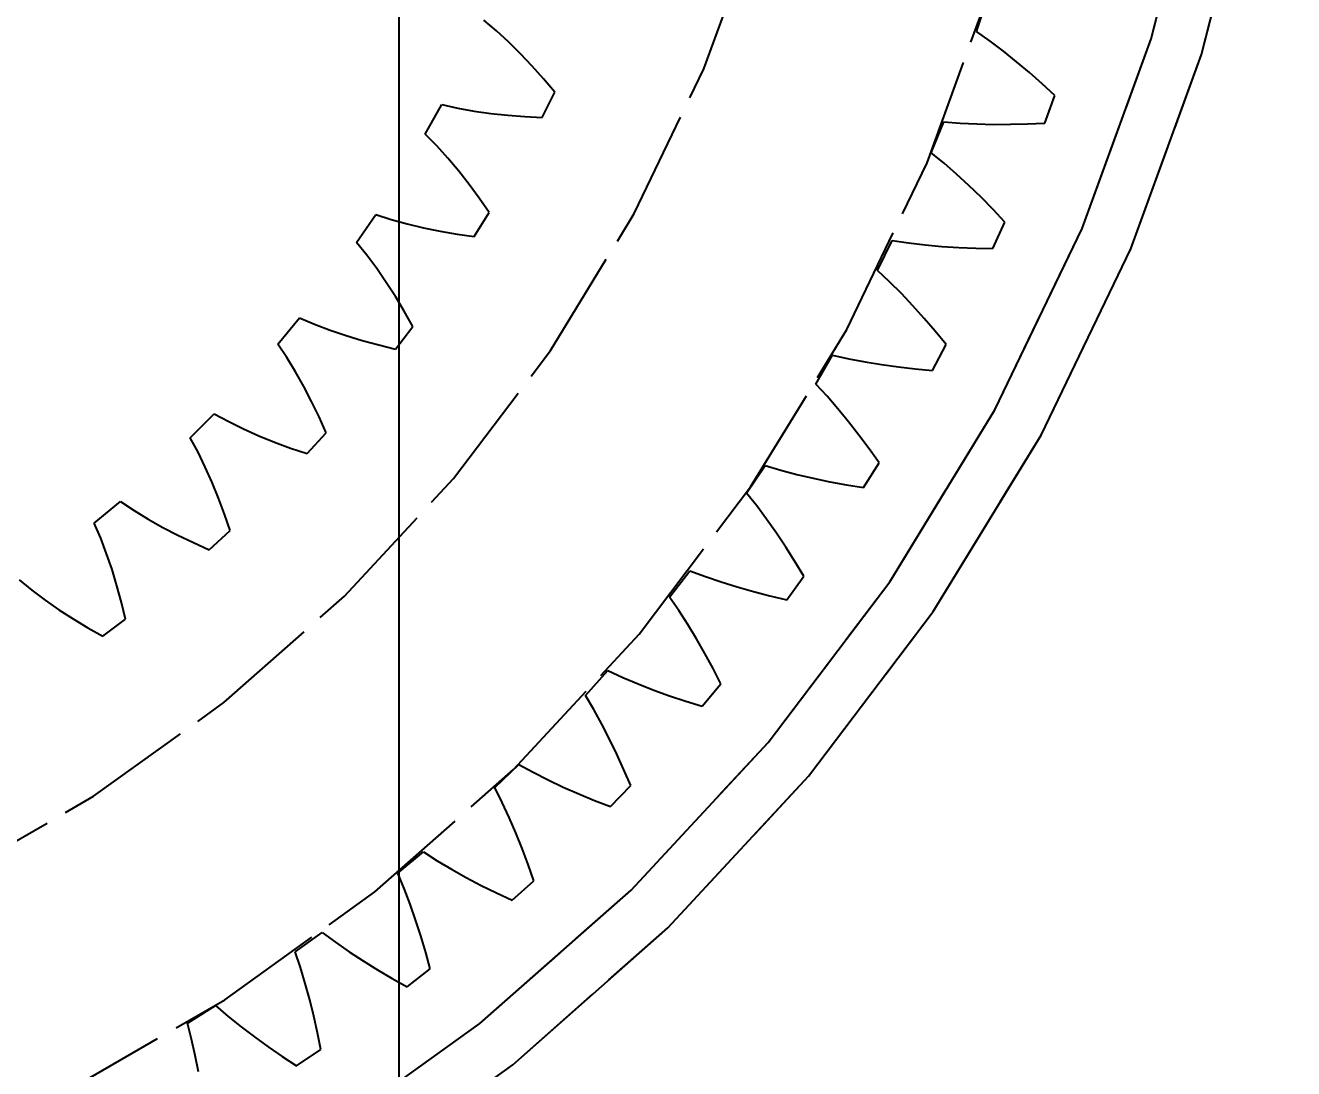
# Model space of a CAD drawing. Header units: millimetres. Extents: x -31 to 125, y -47 to 96.
# Drawn here: x 9.57 to 24.62, y -19.3 to -6.91 of the extents above; entities that cross this region are included whole.
import ezdxf

# ---------------------------------------------------------------- set-up
doc = ezdxf.new("R2010")
doc.units = ezdxf.units.MM
doc.linetypes.add('DASHED', pattern=[1.524, 1.27, -0.254])
for name, color, linetype in [('DIMS', 3, 'CONTINUOUS'), ('HIDDEN', 8, 'DASHED'), ('VISIBLE', 7, 'CONTINUOUS')]:
    doc.layers.add(name, color=color, linetype=linetype)
doc.styles.add('OpenSansCondensed-Light', font='OpenSansCondensed-Light.ttf')
doc.dimstyles.new('EZDXF', dxfattribs={"dimtxt": 0.25, "dimasz": 0.175, "dimexe": 0.375, "dimexo": 0.125, "dimgap": 0.1, "dimtad": 1, "dimlfac": 100, "dimzin": 12, "dimdsep": 46, "dimtxsty": 'OpenSansCondensed-Light', "dimblk": 'ARCHTICK', "dimcen": 2.5, "dimazin": 3, "dimtfac": 0.5, "dimtmove": 2, "dimatfit": 3})

# ---------------------------------------------------------------- blocks, each defined once
blk = doc.blocks.new('_ARCHTICK')
at = {"color": 0, "linetype": 'BYBLOCK', "const_width": 0.15}
blk.add_lwpolyline([(-0.5, -0.5), (0.5, 0.5)], dxfattribs=at)

msp = doc.modelspace()

# ---------------------------------------------------------------- linework, layer by layer
at = {"layer": 'HIDDEN'}
for points in [[(-6.09106, -18.12911), (-4.25571, -18.6455), (-2.37807, -18.97657), (-0.4768, -19.11906), (1.42921, -19.07152), (3.32102, -18.83445), (5.17982, -18.41019), (6.98715, -17.80296), (8.72503, -17.0188), (10.3762, -16.0655), (11.92424, -14.95253), (13.35378, -13.69095), (14.6506, -12.29331), (15.80182, -10.7735), (16.79599, -9.14661), (17.62323, -7.42882), (18.27533, -5.63719), (18.7458, -3.78954), (19.02996, -1.90424), (19.125, 0)], [(-6.09106, -18.12911), (-4.25571, -18.6455), (-2.37807, -18.97657), (-0.4768, -19.11906), (1.42921, -19.07152), (3.32102, -18.83445), (5.17982, -18.41019), (6.98715, -17.80296), (8.72503, -17.0188), (10.3762, -16.0655), (11.92424, -14.95253), (13.35378, -13.69095), (14.6506, -12.29331), (15.80182, -10.7735), (16.79599, -9.14661), (17.62323, -7.42882), (18.27533, -5.63719), (18.7458, -3.78954), (19.02996, -1.90424), (19.125, 0)], [(10.03663, -19.57718), (11.93602, -18.48057), (13.71678, -17.20029), (15.36121, -15.74907), (16.85298, -14.14133), (18.17725, -12.39304), (19.32087, -10.52159), (20.27248, -8.54557), (21.0226, -6.48461), (21.56379, -4.35922), (21.89068, -2.19049), (22, 0)], [(10.03663, -19.57718), (11.93602, -18.48057), (13.71678, -17.20029), (15.36121, -15.74907), (16.85298, -14.14133), (18.17725, -12.39304), (19.32087, -10.52159), (20.27248, -8.54557), (21.0226, -6.48461), (21.56379, -4.35922), (21.89068, -2.19049), (22, 0)], [(13.02111, -20.16062), (14.96376, -18.76396), (16.75768, -17.1808), (18.38507, -15.4269), (19.82973, -13.51968), (21.07732, -11.4781), (22.11543, -9.32244), (22.93375, -7.07412), (23.52414, -4.75551), (23.88074, -2.38963), (24, 0)], [(13.3602, -20.68564), (15.35344, -19.2526), (17.19408, -17.62822), (18.86384, -15.82864), (20.34613, -13.87176), (21.62621, -11.777), (22.69135, -9.56521), (23.53098, -7.25835), (24.13675, -4.87935), (24.50263, -2.45186), (24.625, 0)], [(20.86125, -6.98628), (20.98354, -6.60992)], [(20.86125, -6.98628), (20.98354, -6.60992)], [(15.15976, -6.97527), (15.01123, -6.84931)], [(15.15976, -6.97527), (15.01123, -6.84931)], [(15.30465, -7.10867), (15.15976, -6.97527)], [(15.30465, -7.10867), (15.15976, -6.97527)], [(21.02086, -7.09992), (20.86125, -6.98628)], [(21.02086, -7.09992), (20.86125, -6.98628)], [(15.44615, -7.24883), (15.30465, -7.10867)], [(15.44615, -7.24883), (15.30465, -7.10867)], [(21.17839, -7.21918), (21.02086, -7.09992)], [(21.17839, -7.21918), (21.02086, -7.09992)], [(21.33392, -7.34372), (21.17839, -7.21918)], [(21.33392, -7.34372), (21.17839, -7.21918)], [(15.58438, -7.39524), (15.44615, -7.24883)], [(15.58438, -7.39524), (15.44615, -7.24883)], [(21.48751, -7.47324), (21.33392, -7.34372)], [(21.48751, -7.47324), (21.33392, -7.34372)], [(15.71945, -7.54753), (15.58438, -7.39524)], [(15.71945, -7.54753), (15.58438, -7.39524)], [(21.63919, -7.60753), (21.48751, -7.47324)], [(21.63919, -7.60753), (21.48751, -7.47324)], [(15.85142, -7.7054), (15.71945, -7.54753)], [(15.85142, -7.7054), (15.71945, -7.54753)], [(21.78897, -7.74637), (21.63919, -7.60753)], [(21.78897, -7.74637), (21.63919, -7.60753)], [(15.70166, -8.00616), (15.85142, -7.7054)], [(15.70166, -8.00616), (15.85142, -7.7054)], [(21.67059, -8.07161), (21.78897, -7.74637)], [(21.67059, -8.07161), (21.78897, -7.74637)], [(14.31522, -8.20515), (14.51215, -7.85159)], [(14.31522, -8.20515), (14.51215, -7.85159)], [(14.51215, -7.85159), (14.70218, -7.89421)], [(14.51215, -7.85159), (14.70218, -7.89421)], [(14.70218, -7.89421), (14.89596, -7.92944)], [(14.70218, -7.89421), (14.89596, -7.92944)], [(14.89596, -7.92944), (15.09307, -7.9579)], [(14.89596, -7.92944), (15.09307, -7.9579)], [(15.09307, -7.9579), (15.29322, -7.97998)], [(15.09307, -7.9579), (15.29322, -7.97998)], [(15.29322, -7.97998), (15.49615, -7.99599)], [(15.29322, -7.97998), (15.49615, -7.99599)], [(15.49615, -7.99599), (15.70166, -8.00616)], [(15.49615, -7.99599), (15.70166, -8.00616)], [(20.3231, -8.42447), (20.47134, -8.05755)], [(20.3231, -8.42447), (20.47134, -8.05755)], [(20.47134, -8.05755), (20.66665, -8.07309)], [(20.47134, -8.05755), (20.66665, -8.07309)], [(20.66665, -8.07309), (20.86399, -8.08299)], [(20.66665, -8.07309), (20.86399, -8.08299)], [(20.86399, -8.08299), (21.06318, -8.08756)], [(20.86399, -8.08299), (21.06318, -8.08756)], [(21.06318, -8.08756), (21.2641, -8.08707)], [(21.06318, -8.08756), (21.2641, -8.08707)], [(21.2641, -8.08707), (21.4666, -8.0817)], [(21.2641, -8.08707), (21.4666, -8.0817)], [(21.4666, -8.0817), (21.67059, -8.07161)], [(21.4666, -8.0817), (21.67059, -8.07161)], [(14.45149, -8.34428), (14.31522, -8.20515)], [(14.45149, -8.34428), (14.31522, -8.20515)], [(14.58346, -8.49049), (14.45149, -8.34428)], [(14.58346, -8.49049), (14.45149, -8.34428)], [(20.47438, -8.54896), (20.3231, -8.42447)], [(20.47438, -8.54896), (20.3231, -8.42447)], [(14.71142, -8.6431), (14.58346, -8.49049)], [(14.71142, -8.6431), (14.58346, -8.49049)], [(20.62321, -8.67893), (20.47438, -8.54896)], [(20.62321, -8.67893), (20.47438, -8.54896)], [(14.83555, -8.80164), (14.71142, -8.6431)], [(14.83555, -8.80164), (14.71142, -8.6431)], [(20.76968, -8.81401), (20.62321, -8.67893)], [(20.76968, -8.81401), (20.62321, -8.67893)], [(14.956, -8.96574), (14.83555, -8.80164)], [(14.956, -8.96574), (14.83555, -8.80164)], [(20.91386, -8.95393), (20.76968, -8.81401)], [(20.91386, -8.95393), (20.76968, -8.81401)], [(15.07283, -9.13511), (14.956, -8.96574)], [(15.07283, -9.13511), (14.956, -8.96574)], [(21.0558, -9.09847), (20.91386, -8.95393)], [(21.0558, -9.09847), (20.91386, -8.95393)], [(13.49708, -9.49099), (13.72579, -9.15711)], [(13.49708, -9.49099), (13.72579, -9.15711)], [(13.72579, -9.15711), (13.91108, -9.21708)], [(13.72579, -9.15711), (13.91108, -9.21708)], [(14.89596, -9.42078), (15.07283, -9.13511)], [(14.89596, -9.42078), (15.07283, -9.13511)], [(21.19554, -9.24743), (21.0558, -9.09847)], [(21.19554, -9.24743), (21.0558, -9.09847)], [(13.91108, -9.21708), (14.10078, -9.27004)], [(13.91108, -9.21708), (14.10078, -9.27004)], [(14.10078, -9.27004), (14.29443, -9.31656)], [(14.10078, -9.27004), (14.29443, -9.31656)], [(14.29443, -9.31656), (14.49168, -9.35702)], [(14.29443, -9.31656), (14.49168, -9.35702)], [(21.05476, -9.56362), (21.19554, -9.24743)], [(21.05476, -9.56362), (21.19554, -9.24743)], [(14.49168, -9.35702), (14.69226, -9.39169)], [(14.49168, -9.35702), (14.69226, -9.39169)], [(14.69226, -9.39169), (14.89596, -9.42078)], [(14.69226, -9.39169), (14.89596, -9.42078)], [(19.68593, -9.82161), (19.85941, -9.46594)], [(19.68593, -9.82161), (19.85941, -9.46594)], [(19.85941, -9.46594), (20.05315, -9.49506)], [(19.85941, -9.46594), (20.05315, -9.49506)], [(13.61993, -9.6421), (13.49708, -9.49099)], [(13.61993, -9.6421), (13.49708, -9.49099)], [(20.05315, -9.49506), (20.24932, -9.5187)], [(20.05315, -9.49506), (20.24932, -9.5187)], [(20.24932, -9.5187), (20.44772, -9.53716)], [(20.24932, -9.5187), (20.44772, -9.53716)], [(20.44772, -9.53716), (20.64817, -9.55068)], [(20.44772, -9.53716), (20.64817, -9.55068)], [(20.64817, -9.55068), (20.85056, -9.55945)], [(20.64817, -9.55068), (20.85056, -9.55945)], [(20.85056, -9.55945), (21.05476, -9.56362)], [(20.85056, -9.55945), (21.05476, -9.56362)], [(13.73785, -9.79986), (13.61993, -9.6421)], [(13.73785, -9.79986), (13.61993, -9.6421)], [(13.85118, -9.96362), (13.73785, -9.79986)], [(13.85118, -9.96362), (13.73785, -9.79986)], [(19.82816, -9.95636), (19.68593, -9.82161)], [(19.82816, -9.95636), (19.68593, -9.82161)], [(13.96016, -10.13294), (13.85118, -9.96362)], [(13.96016, -10.13294), (13.85118, -9.96362)], [(19.96756, -10.09639), (19.82816, -9.95636)], [(19.96756, -10.09639), (19.82816, -9.95636)], [(14.06495, -10.30746), (13.96016, -10.13294)], [(14.06495, -10.30746), (13.96016, -10.13294)], [(20.10425, -10.24136), (19.96756, -10.09639)], [(20.10425, -10.24136), (19.96756, -10.09639)], [(12.56378, -10.69586), (12.82233, -10.3845)], [(12.56378, -10.69586), (12.82233, -10.3845)], [(12.82233, -10.3845), (13.00129, -10.46131)], [(12.82233, -10.3845), (13.00129, -10.46131)], [(14.16565, -10.48689), (14.06495, -10.30746)], [(14.16565, -10.48689), (14.06495, -10.30746)], [(20.23832, -10.391), (20.10425, -10.24136)], [(20.23832, -10.391), (20.10425, -10.24136)], [(13.00129, -10.46131), (13.18529, -10.53155)], [(13.00129, -10.46131), (13.18529, -10.53155)], [(13.18529, -10.53155), (13.37382, -10.59574)], [(13.18529, -10.53155), (13.37382, -10.59574)], [(13.96318, -10.75501), (14.16565, -10.48689)], [(13.96318, -10.75501), (14.16565, -10.48689)], [(20.36983, -10.54508), (20.23832, -10.391)], [(20.36983, -10.54508), (20.23832, -10.391)], [(13.37382, -10.59574), (13.5665, -10.65423)], [(13.37382, -10.59574), (13.5665, -10.65423)], [(13.5665, -10.65423), (13.76303, -10.70725)], [(13.5665, -10.65423), (13.76303, -10.70725)], [(20.49884, -10.70343), (20.36983, -10.54508)], [(20.49884, -10.70343), (20.36983, -10.54508)], [(12.67217, -10.85766), (12.56378, -10.69586)], [(12.67217, -10.85766), (12.56378, -10.69586)], [(13.76303, -10.70725), (13.96318, -10.75501)], [(13.76303, -10.70725), (13.96318, -10.75501)], [(18.95286, -11.17091), (19.15072, -10.8282)], [(18.95286, -11.17091), (19.15072, -10.8282)], [(19.15072, -10.8282), (19.34196, -10.87077)], [(19.15072, -10.8282), (19.34196, -10.87077)], [(20.33635, -11.00903), (20.49884, -10.70343)], [(20.33635, -11.00903), (20.49884, -10.70343)], [(12.77503, -11.02562), (12.67217, -10.85766)], [(12.77503, -11.02562), (12.67217, -10.85766)], [(19.34196, -10.87077), (19.536, -10.90803)], [(19.34196, -10.87077), (19.536, -10.90803)], [(19.536, -10.90803), (19.73263, -10.94028)], [(19.536, -10.90803), (19.73263, -10.94028)], [(19.73263, -10.94028), (19.93165, -10.96776)], [(19.73263, -10.94028), (19.93165, -10.96776)], [(19.93165, -10.96776), (20.13294, -10.99062)], [(19.93165, -10.96776), (20.13294, -10.99062)], [(20.13294, -10.99062), (20.33635, -11.00903)], [(20.13294, -10.99062), (20.33635, -11.00903)], [(12.87276, -11.19915), (12.77503, -11.02562)], [(12.87276, -11.19915), (12.77503, -11.02562)], [(12.96565, -11.3778), (12.87276, -11.19915)], [(12.96565, -11.3778), (12.87276, -11.19915)], [(19.08534, -11.31525), (18.95286, -11.17091)], [(19.08534, -11.31525), (18.95286, -11.17091)], [(13.05389, -11.56124), (12.96565, -11.3778)], [(13.05389, -11.56124), (12.96565, -11.3778)], [(19.21463, -11.46466), (19.08534, -11.31525)], [(19.21463, -11.46466), (19.08534, -11.31525)], [(11.5233, -11.80947), (11.80947, -11.5233)], [(11.5233, -11.80947), (11.80947, -11.5233)], [(11.80947, -11.5233), (11.98058, -11.61629)], [(11.80947, -11.5233), (11.98058, -11.61629)], [(13.13762, -11.7492), (13.05389, -11.56124)], [(13.13762, -11.7492), (13.05389, -11.56124)], [(19.34088, -11.61881), (19.21463, -11.46466)], [(19.34088, -11.61881), (19.21463, -11.46466)], [(11.98058, -11.61629), (12.15732, -11.70321)], [(11.98058, -11.61629), (12.15732, -11.70321)], [(12.15732, -11.70321), (12.33912, -11.78452)], [(12.15732, -11.70321), (12.33912, -11.78452)], [(19.46418, -11.77744), (19.34088, -11.61881)], [(19.46418, -11.77744), (19.34088, -11.61881)], [(11.61629, -11.98058), (11.5233, -11.80947)], [(11.61629, -11.98058), (11.5233, -11.80947)], [(12.33912, -11.78452), (12.52558, -11.86054)], [(12.33912, -11.78452), (12.52558, -11.86054)], [(12.52558, -11.86054), (12.71638, -11.93147)], [(12.52558, -11.86054), (12.71638, -11.93147)], [(12.91126, -11.99749), (13.13762, -11.7492)], [(12.91126, -11.99749), (13.13762, -11.7492)], [(19.58463, -11.94032), (19.46418, -11.77744)], [(19.58463, -11.94032), (19.46418, -11.77744)], [(11.70321, -12.15732), (11.61629, -11.98058)], [(11.70321, -12.15732), (11.61629, -11.98058)], [(12.71638, -11.93147), (12.91126, -11.99749)], [(12.71638, -11.93147), (12.91126, -11.99749)], [(19.70227, -12.10728), (19.58463, -11.94032)], [(19.70227, -12.10728), (19.58463, -11.94032)], [(11.78452, -12.33912), (11.70321, -12.15732)], [(11.78452, -12.33912), (11.70321, -12.15732)], [(18.12744, -12.46578), (18.34873, -12.13771)], [(18.12744, -12.46578), (18.34873, -12.13771)], [(18.34873, -12.13771), (18.53654, -12.19352)], [(18.34873, -12.13771), (18.53654, -12.19352)], [(18.53654, -12.19352), (18.72751, -12.24422)], [(18.53654, -12.19352), (18.72751, -12.24422)], [(19.51886, -12.4008), (19.70227, -12.10728)], [(19.51886, -12.4008), (19.70227, -12.10728)], [(11.86054, -12.52558), (11.78452, -12.33912)], [(11.86054, -12.52558), (11.78452, -12.33912)], [(18.72751, -12.24422), (18.9214, -12.29011)], [(18.72751, -12.24422), (18.9214, -12.29011)], [(18.9214, -12.29011), (19.11803, -12.3314)], [(18.9214, -12.29011), (19.11803, -12.3314)], [(19.11803, -12.3314), (19.31723, -12.36825)], [(19.11803, -12.3314), (19.31723, -12.36825)], [(18.24954, -12.61901), (18.12744, -12.46578)], [(18.24954, -12.61901), (18.12744, -12.46578)], [(19.31723, -12.36825), (19.51886, -12.4008)], [(19.31723, -12.36825), (19.51886, -12.4008)], [(10.3845, -12.82233), (10.69586, -12.56378)], [(10.3845, -12.82233), (10.69586, -12.56378)], [(10.69586, -12.56378), (10.85766, -12.67217)], [(10.69586, -12.56378), (10.85766, -12.67217)], [(11.93147, -12.71638), (11.86054, -12.52558)], [(11.93147, -12.71638), (11.86054, -12.52558)], [(18.36809, -12.77708), (18.24954, -12.61901)], [(18.36809, -12.77708), (18.24954, -12.61901)], [(10.85766, -12.67217), (11.02562, -12.77503)], [(10.85766, -12.67217), (11.02562, -12.77503)], [(11.02562, -12.77503), (11.19915, -12.87276)], [(11.02562, -12.77503), (11.19915, -12.87276)], [(11.99749, -12.91126), (11.93147, -12.71638)], [(11.99749, -12.91126), (11.93147, -12.71638)], [(18.48328, -12.93966), (18.36809, -12.77708)], [(18.48328, -12.93966), (18.36809, -12.77708)], [(10.46131, -13.00129), (10.3845, -12.82233)], [(10.46131, -13.00129), (10.3845, -12.82233)], [(11.19915, -12.87276), (11.3778, -12.96565)], [(11.19915, -12.87276), (11.3778, -12.96565)], [(11.7492, -13.13762), (11.99749, -12.91126)], [(11.7492, -13.13762), (11.99749, -12.91126)], [(18.59522, -13.1065), (18.48328, -12.93966)], [(18.59522, -13.1065), (18.48328, -12.93966)], [(10.53155, -13.18529), (10.46131, -13.00129)], [(10.53155, -13.18529), (10.46131, -13.00129)], [(11.3778, -12.96565), (11.56124, -13.05389)], [(11.3778, -12.96565), (11.56124, -13.05389)], [(11.56124, -13.05389), (11.7492, -13.13762)], [(11.56124, -13.05389), (11.7492, -13.13762)], [(10.59574, -13.37382), (10.53155, -13.18529)], [(10.59574, -13.37382), (10.53155, -13.18529)], [(18.704, -13.27739), (18.59522, -13.1065)], [(18.704, -13.27739), (18.59522, -13.1065)], [(10.65423, -13.5665), (10.59574, -13.37382)], [(10.65423, -13.5665), (10.59574, -13.37382)], [(17.21372, -13.69992), (17.45735, -13.38809)], [(17.21372, -13.69992), (17.45735, -13.38809)], [(17.45735, -13.38809), (17.64081, -13.45686)], [(17.45735, -13.38809), (17.64081, -13.45686)], [(18.80971, -13.45215), (18.704, -13.27739)], [(18.80971, -13.45215), (18.704, -13.27739)], [(9.49099, -13.49708), (9.6421, -13.61993)], [(9.49099, -13.49708), (9.6421, -13.61993)], [(17.64081, -13.45686), (17.82778, -13.52076)], [(17.64081, -13.45686), (17.82778, -13.52076)], [(17.82778, -13.52076), (18.018, -13.58007)], [(17.82778, -13.52076), (18.018, -13.58007)], [(18.60627, -13.73216), (18.80971, -13.45215)], [(18.60627, -13.73216), (18.80971, -13.45215)], [(9.6421, -13.61993), (9.79986, -13.73785)], [(9.6421, -13.61993), (9.79986, -13.73785)], [(10.70725, -13.76303), (10.65423, -13.5665)], [(10.70725, -13.76303), (10.65423, -13.5665)], [(17.32483, -13.86129), (17.21372, -13.69992)], [(17.32483, -13.86129), (17.21372, -13.69992)], [(18.018, -13.58007), (18.21126, -13.63497)], [(18.018, -13.58007), (18.21126, -13.63497)], [(18.21126, -13.63497), (18.40741, -13.68563)], [(18.21126, -13.63497), (18.40741, -13.68563)], [(18.40741, -13.68563), (18.60627, -13.73216)], [(18.40741, -13.68563), (18.60627, -13.73216)], [(9.79986, -13.73785), (9.96362, -13.85118)], [(9.79986, -13.73785), (9.96362, -13.85118)], [(9.96362, -13.85118), (10.13294, -13.96016)], [(9.96362, -13.85118), (10.13294, -13.96016)], [(10.75501, -13.96318), (10.70725, -13.76303)], [(10.75501, -13.96318), (10.70725, -13.76303)], [(10.13294, -13.96016), (10.30746, -14.06495)], [(10.13294, -13.96016), (10.30746, -14.06495)], [(10.48689, -14.16565), (10.75501, -13.96318)], [(10.48689, -14.16565), (10.75501, -13.96318)], [(17.43207, -14.02725), (17.32483, -13.86129)], [(17.43207, -14.02725), (17.32483, -13.86129)], [(10.30746, -14.06495), (10.48689, -14.16565)], [(10.30746, -14.06495), (10.48689, -14.16565)], [(17.53563, -14.19747), (17.43207, -14.02725)], [(17.53563, -14.19747), (17.43207, -14.02725)], [(17.63566, -14.37171), (17.53563, -14.19747)], [(17.63566, -14.37171), (17.53563, -14.19747)], [(17.73226, -14.54977), (17.63566, -14.37171)], [(17.73226, -14.54977), (17.63566, -14.37171)], [(16.21613, -14.86732), (16.48092, -14.57324)], [(16.21613, -14.86732), (16.48092, -14.57324)], [(16.48092, -14.57324), (16.65913, -14.65464)], [(16.48092, -14.57324), (16.65913, -14.65464)], [(17.82552, -14.73148), (17.73226, -14.54977)], [(17.82552, -14.73148), (17.73226, -14.54977)], [(16.65913, -14.65464), (16.84119, -14.73143)], [(16.65913, -14.65464), (16.84119, -14.73143)], [(16.84119, -14.73143), (17.02681, -14.80386)], [(16.84119, -14.73143), (17.02681, -14.80386)], [(17.60304, -14.99662), (17.82552, -14.73148)], [(17.60304, -14.99662), (17.82552, -14.73148)], [(16.31571, -15.03605), (16.21613, -14.86732)], [(16.31571, -15.03605), (16.21613, -14.86732)], [(17.02681, -14.80386), (17.21578, -14.87211)], [(17.02681, -14.80386), (17.21578, -14.87211)], [(17.21578, -14.87211), (17.4079, -14.93632)], [(17.21578, -14.87211), (17.4079, -14.93632)], [(16.41111, -15.20908), (16.31571, -15.03605)], [(16.41111, -15.20908), (16.31571, -15.03605)], [(17.4079, -14.93632), (17.60304, -14.99662)], [(17.4079, -14.93632), (17.60304, -14.99662)], [(16.50255, -15.38611), (16.41111, -15.20908)], [(16.50255, -15.38611), (16.41111, -15.20908)], [(16.59018, -15.56691), (16.50255, -15.38611)], [(16.59018, -15.56691), (16.50255, -15.38611)], [(16.67412, -15.75127), (16.59018, -15.56691)], [(16.67412, -15.75127), (16.59018, -15.56691)], [(15.13953, -15.96228), (15.4242, -15.68739)], [(15.13953, -15.96228), (15.4242, -15.68739)], [(15.4242, -15.68739), (15.5963, -15.78102)], [(15.4242, -15.68739), (15.5963, -15.78102)], [(15.5963, -15.78102), (15.77255, -15.87033)], [(15.5963, -15.78102), (15.77255, -15.87033)], [(16.75448, -15.93904), (16.67412, -15.75127)], [(16.75448, -15.93904), (16.67412, -15.75127)], [(15.77255, -15.87033), (15.95267, -15.95553)], [(15.77255, -15.87033), (15.95267, -15.95553)], [(15.95267, -15.95553), (16.13641, -16.03679)], [(15.95267, -15.95553), (16.13641, -16.03679)], [(16.51405, -16.18801), (16.75448, -15.93904)], [(16.51405, -16.18801), (16.75448, -15.93904)], [(15.22711, -16.13755), (15.13953, -15.96228)], [(15.22711, -16.13755), (15.13953, -15.96228)], [(16.13641, -16.03679), (16.32359, -16.11425)], [(16.13641, -16.03679), (16.32359, -16.11425)], [(15.3102, -16.31681), (15.22711, -16.13755)], [(15.3102, -16.31681), (15.22711, -16.13755)], [(16.32359, -16.11425), (16.51405, -16.18801)], [(16.32359, -16.11425), (16.51405, -16.18801)], [(15.38907, -16.49979), (15.3102, -16.31681)], [(15.38907, -16.49979), (15.3102, -16.31681)], [(15.46387, -16.68626), (15.38907, -16.49979)], [(15.46387, -16.68626), (15.38907, -16.49979)], [(15.53475, -16.87603), (15.46387, -16.68626)], [(15.53475, -16.87603), (15.46387, -16.68626)], [(13.98918, -16.97948), (14.29233, -16.72511)], [(13.98918, -16.97948), (14.29233, -16.72511)], [(14.29233, -16.72511), (14.45748, -16.83052)], [(14.29233, -16.72511), (14.45748, -16.83052)], [(14.45748, -16.83052), (14.62707, -16.9319)], [(14.45748, -16.83052), (14.62707, -16.9319)], [(14.06431, -17.16043), (13.98918, -16.97948)], [(14.06431, -17.16043), (13.98918, -16.97948)], [(14.62707, -16.9319), (14.80081, -17.02946)], [(14.62707, -16.9319), (14.80081, -17.02946)], [(15.60182, -17.06895), (15.53475, -16.87603)], [(15.60182, -17.06895), (15.53475, -16.87603)], [(14.13471, -17.34505), (14.06431, -17.16043)], [(14.13471, -17.34505), (14.06431, -17.16043)], [(14.80081, -17.02946), (14.97843, -17.12335)], [(14.80081, -17.02946), (14.97843, -17.12335)], [(14.97843, -17.12335), (15.15976, -17.21368)], [(14.97843, -17.12335), (15.15976, -17.21368)], [(15.34461, -17.30054), (15.60182, -17.06895)], [(15.34461, -17.30054), (15.60182, -17.06895)], [(15.15976, -17.21368), (15.34461, -17.30054)], [(15.15976, -17.21368), (15.34461, -17.30054)], [(14.20061, -17.53308), (14.13471, -17.34505)], [(14.20061, -17.53308), (14.13471, -17.34505)], [(14.26223, -17.72432), (14.20061, -17.53308)], [(14.26223, -17.72432), (14.20061, -17.53308)], [(12.77068, -17.91396), (13.09083, -17.68135)], [(12.77068, -17.91396), (13.09083, -17.68135)], [(13.09083, -17.68135), (13.24822, -17.79803)], [(13.09083, -17.68135), (13.24822, -17.79803)], [(14.3197, -17.91857), (14.26223, -17.72432)], [(14.3197, -17.91857), (14.26223, -17.72432)], [(12.833, -18.0997), (12.77068, -17.91396)], [(12.833, -18.0997), (12.77068, -17.91396)], [(13.24822, -17.79803), (13.41033, -17.91099)], [(13.24822, -17.79803), (13.41033, -17.91099)], [(13.41033, -17.91099), (13.57684, -18.02043)], [(13.41033, -17.91099), (13.57684, -18.02043)], [(14.37314, -18.11569), (14.3197, -17.91857)], [(14.37314, -18.11569), (14.3197, -17.91857)], [(13.57684, -18.02043), (13.74748, -18.12648)], [(13.57684, -18.02043), (13.74748, -18.12648)], [(12.89034, -18.28878), (12.833, -18.0997)], [(12.89034, -18.28878), (12.833, -18.0997)], [(13.74748, -18.12648), (13.92206, -18.22924)], [(13.74748, -18.12648), (13.92206, -18.22924)], [(14.1004, -18.32878), (14.37314, -18.11569)], [(14.1004, -18.32878), (14.37314, -18.11569)], [(12.94297, -18.48096), (12.89034, -18.28878)], [(12.94297, -18.48096), (12.89034, -18.28878)], [(13.92206, -18.22924), (14.1004, -18.32878)], [(13.92206, -18.22924), (14.1004, -18.32878)], [(12.9911, -18.67602), (12.94297, -18.48096)], [(12.9911, -18.67602), (12.94297, -18.48096)], [(11.48995, -18.76116), (11.82555, -18.55145)], [(11.48995, -18.76116), (11.82555, -18.55145)], [(11.82555, -18.55145), (11.97442, -18.67882)], [(11.82555, -18.55145), (11.97442, -18.67882)], [(11.53917, -18.9508), (11.48995, -18.76116)], [(11.53917, -18.9508), (11.48995, -18.76116)], [(11.97442, -18.67882), (12.12826, -18.80282)], [(11.97442, -18.67882), (12.12826, -18.80282)], [(12.12826, -18.80282), (12.28672, -18.92361)], [(12.12826, -18.80282), (12.28672, -18.92361)], [(13.03488, -18.87381), (12.9911, -18.67602)], [(13.03488, -18.87381), (12.9911, -18.67602)], [(11.58318, -19.14342), (11.53917, -18.9508)], [(11.58318, -19.14342), (11.53917, -18.9508)], [(12.28672, -18.92361), (12.44956, -19.0413)], [(12.28672, -18.92361), (12.44956, -19.0413)], [(13.07444, -19.07418), (13.03488, -18.87381)], [(13.07444, -19.07418), (13.03488, -18.87381)], [(12.44956, -19.0413), (12.61654, -19.15598)], [(12.44956, -19.0413), (12.61654, -19.15598)], [(12.7875, -19.26773), (13.07444, -19.07418)], [(12.7875, -19.26773), (13.07444, -19.07418)], [(11.62228, -19.3388), (11.58318, -19.14342)], [(11.62228, -19.3388), (11.58318, -19.14342)], [(12.61654, -19.15598), (12.7875, -19.26773)], [(12.61654, -19.15598), (12.7875, -19.26773)]]:
    msp.add_lwpolyline(points, dxfattribs=at)
at = {"layer": 'VISIBLE'}
for points in [[(13.02111, -20.16062), (14.96376, -18.76396), (16.75768, -17.1808), (18.38507, -15.4269), (19.82973, -13.51968), (21.07732, -11.4781), (22.11543, -9.32244), (22.93375, -7.07412), (23.52414, -4.75551), (23.88074, -2.38963), (24, 0)], [(13.3602, -20.68564), (15.35344, -19.2526), (17.19408, -17.62822), (18.86384, -15.82864), (20.34613, -13.87176), (21.62621, -11.777), (22.69135, -9.56521), (23.53098, -7.25835), (24.13675, -4.87935), (24.50263, -2.45186), (24.625, 0)]]:
    msp.add_lwpolyline(points, dxfattribs=at)

# ---------------------------------------------------------------- dimensions: what is measured, and where the dimension line sits
at = {"layer": 'DIMS'}
msp.add_linear_dim(base=(0, -28.625), p1=(0, 0), p2=(14, 0), dimstyle='EZDXF', override={"dimtxt": 1.6, "dimasz": 1, "dimexe": 0.6, "dimexo": 0.5, "dimdec": 2}, dxfattribs=at).render()

doc.saveas('drawing.dxf')
